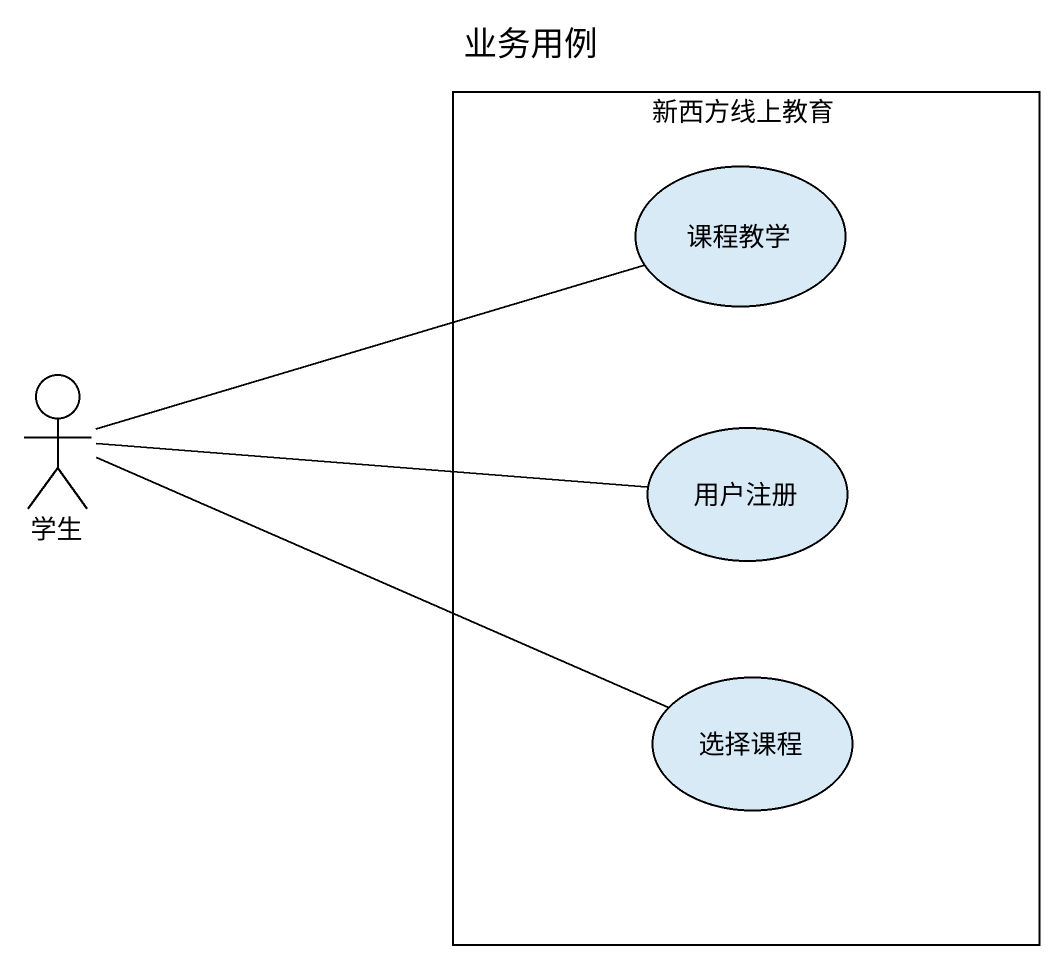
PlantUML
@startuml
title 业务用例
rectangle 新西方线上教育 {
  usecase 课程教学
  usecase 用户注册
  usecase 选择课程
}
actor 学生
学生 -right- 课程教学
学生 -right- 用户注册
学生 -right- 选择课程
@enduml
